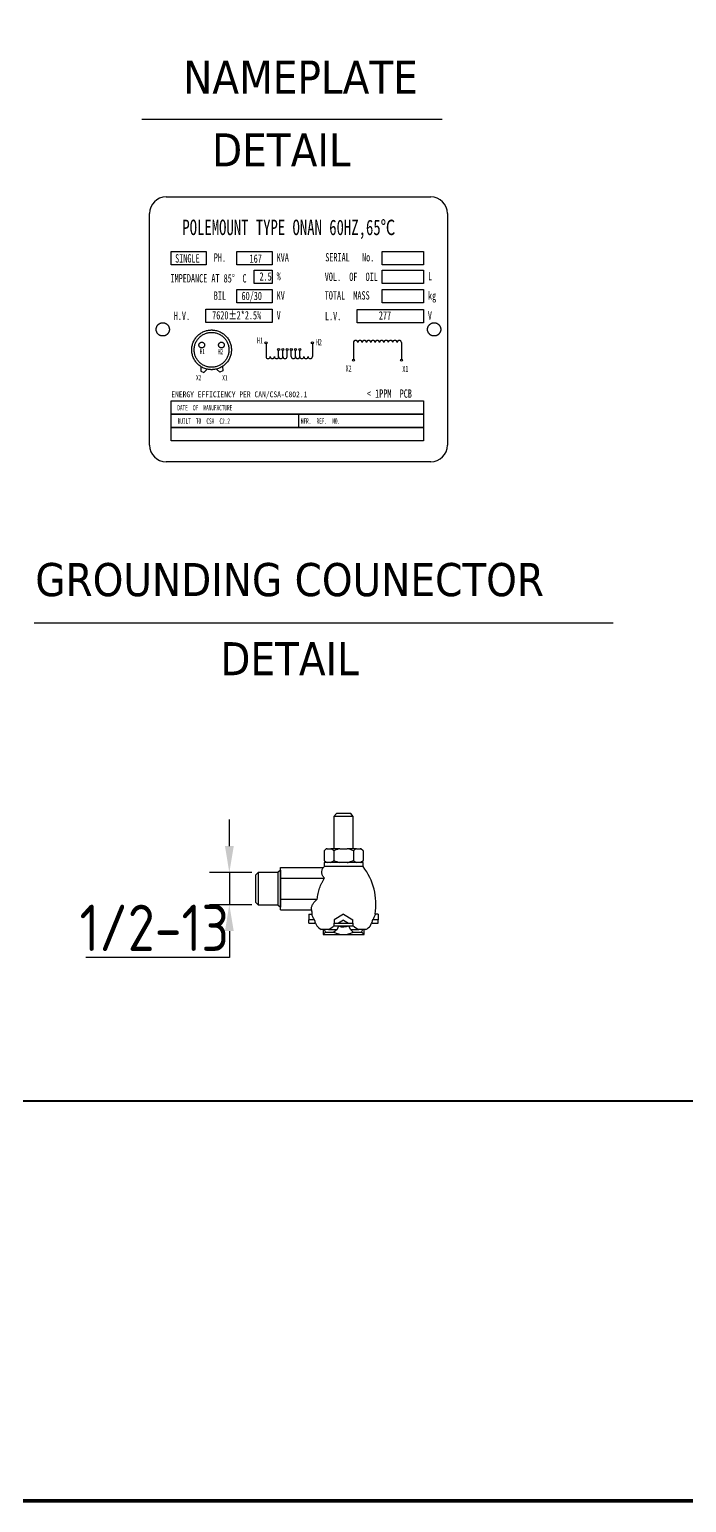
# Model space of a CAD drawing. Header units: millimetres. Extents: x 118006 to 124636, y -130611 to -125922.
# Drawn here: x 119891 to 120884, y -130440 to -128216 of the extents above; entities that cross this region are included whole.
import ezdxf

# ---------------------------------------------------------------- set-up
doc = ezdxf.new("R2010")
doc.units = ezdxf.units.MM
doc.header["$LTSCALE"] = 13
doc.linetypes.add('CENTER', pattern=[50.8, 31.75, -6.35, 6.35, -6.35])
doc.linetypes.add('HIDDEN', pattern=[9.525, 6.35, -3.175])
doc.layers.get('0').update_dxf_attribs({"color": 1, "linetype": 'CENTER'})
for name, color, linetype in [('1', 4, 'Continuous'), ('2', 3, 'Continuous'), ('4', 2, 'HIDDEN'), ('几何体', 7, 'Continuous')]:
    doc.layers.add(name, color=color, linetype=linetype)
doc.layers.add('标注、文本', color=3, linetype='Continuous', lineweight=25)
doc.layers.add('铁心', color=3, linetype='Continuous', lineweight=0)
doc.styles.add('11', font='')
doc.styles.add('chinese', font='simhei.ttf')
doc.styles.get("Standard").update_dxf_attribs({"font": 'gbenor.shx', "bigfont": 'gbcbig.shx'})
doc.styles.add('Tahoma$001', font='tahoma.ttf', dxfattribs={"height": 2.159784})
doc.styles.add('仿宋体', font='STFANGSO.TTF')
doc.styles.get('11').set_extended_font_data('FangSong_GB2312')
doc.dimstyles.new('1-15', dxfattribs={"dimscale": 20, "dimtxt": 3.5, "dimasz": 2, "dimexe": 1.5, "dimexo": 0.5, "dimgap": 0.5, "dimtad": 1, "dimtoh": 1, "dimdec": 1, "dimdsep": 46, "dimtxsty": 'Standard', "dimcen": 2.5, "dimclrd": 3, "dimclre": 3, "dimclrt": 3, "dimadec": 0, "dimazin": 2, "dimtfac": 1, "dimtdec": 1, "dimtmove": 0, "dimatfit": 2, "dimfxl": 1, "dimarcsym": 0})

# ---------------------------------------------------------------- blocks, each defined once
blk = doc.blocks.new('*D38')
at = {"layer": 'Defpoints', "color": 0, "transparency": 16777216}
for p in [(120237.3, -129488.8), (120193.5, -129537.2), (120237.3, -129537.2)]:
    blk.add_point(p, dxfattribs=at)
at = {"layer": '标注、文本', "color": 3, "lineweight": -2, "transparency": 16777216}
for p, q in [((120193.5, -129448.8), (120193.5, -129408.8)), ((120227.3, -129488.8), (120163.5, -129488.8)), ((120193.5, -129488.8), (120193.5, -129537.2)), ((120227.3, -129537.2), (120163.5, -129537.2)), ((120193.5, -129577.2), (120193.5, -129617.2)), ((120193.5, -129617.2), (119976.9, -129617.2))]:
    blk.add_line(p, q, dxfattribs=at)
at = {"layer": '标注、文本', "color": 3, "transparency": 16777216}
for points in [[(120186.9, -129448.8), (120200.2, -129448.8), (120193.5, -129488.8)], [(120186.9, -129577.2), (120200.2, -129577.2), (120193.5, -129537.2)]]:
    blk.add_solid(points, dxfattribs=at)
at = {"layer": '标注、文本', "color": 3, "transparency": 16777216, "insert": (120080.2, -129572.2), "char_height": 70, "width": 108.503, "attachment_point": 5}
blk.add_mtext('1/2-13', dxfattribs=at)

msp = doc.modelspace()

# ---------------------------------------------------------------- linework, layer by layer
for p, q in [((120150.49, -128724.57), (120150.44, -128731.5)), ((120183.34, -128724.29), (120183.51, -128731.21)), ((120150.44, -128731.5), (120155.08, -128733.42)), ((120159.97, -128728.57), (120155.08, -128733.42)), ((120173.93, -128728.45), (120178.91, -128733.21)), ((120183.51, -128731.21), (120178.91, -128733.21)), ((120297.93, -128796.56), (120297.93, -128816.66))]:
    msp.add_line(p, q)
for points in [[(120105.51, -128550.81), (120158.69, -128550.81), (120158.69, -128570.91), (120105.51, -128570.91)], [(120205.04, -128550.81), (120258.22, -128550.81), (120258.22, -128570.91), (120205.04, -128570.91)], [(120424.44, -128550.81), (120486.98, -128550.81), (120486.98, -128570.91), (120424.44, -128570.91)], [(120230.97, -128579.02), (120258.22, -128579.02), (120258.22, -128599.12), (120230.97, -128599.12)], [(120424.64, -128579.02), (120486.98, -128579.02), (120486.98, -128599.12), (120424.64, -128599.12)], [(120205.04, -128608.41), (120258.22, -128608.41), (120258.22, -128628.51), (120205.04, -128628.51)], [(120424.64, -128608.41), (120486.98, -128608.41), (120486.98, -128628.51), (120424.64, -128628.51)], [(120158.2, -128637.99), (120258.22, -128637.99), (120258.22, -128658.09), (120158.2, -128658.09)], [(120386.67, -128638.32), (120486.69, -128638.32), (120486.69, -128658.42), (120386.67, -128658.42)], [(120105.51, -128776.46), (120486.98, -128776.46), (120486.98, -128796.56), (120105.51, -128796.56)], [(120105.51, -128796.56), (120486.98, -128796.56), (120486.98, -128816.66), (120105.51, -128816.66)], [(120105.51, -128816.66), (120486.98, -128816.66), (120486.98, -128836.76), (120105.51, -128836.76)]]:
    msp.add_lwpolyline(points, close=True)
for centre, radius in [((120166.7, -128699.37), 29.97), ((120166.7, -128699.37), 26.29), ((120151.86, -128692.16), 4.31), ((120181.54, -128692.16), 4.31)]:
    msp.add_circle(centre, radius)
at = {"layer": '1'}
for p, q in [((120097.93, -128468.48), (120497.93, -128468.48)), ((120072.93, -128843.48), (120072.93, -128493.48)), ((120522.93, -128493.48), (120522.93, -128843.48)), ((120497.93, -128868.48), (120097.93, -128868.48))]:
    msp.add_line(p, q, dxfattribs=at)
at = {"layer": '1', "color": 0, "lineweight": 40}
msp.add_line((118416.24, -129833.38), (124478.52, -129833.38), dxfattribs=at)
at = {"layer": '1', "color": 0, "lineweight": 40, "const_width": 5.53}
msp.add_lwpolyline([(118416.24, -130437.24), (124478.52, -130437.24), (124478.52, -126079.97), (118416.24, -126079.97), (118416.24, -130437.24)], dxfattribs=at)
at = {"layer": '1'}
for centre, start, end in [((120097.93, -128493.48), 90, 180), ((120497.93, -128493.48), 0, 90), ((120097.93, -128843.48), 180, 270), ((120497.93, -128843.48), 270, 0)]:
    msp.add_arc(centre, 25, start, end, dxfattribs=at)
at = {"layer": '2'}
for p, q in [((120248.92, -128690.4), (120248.92, -128709.53)), ((120318.96, -128690.4), (120318.96, -128709.53))]:
    msp.add_line(p, q, dxfattribs=at)
for points in [[(120381.1, -128688.42), (120381.1, -128713.29)], [(120453.6, -128688.42), (120453.6, -128713.29)]]:
    msp.add_lwpolyline(points, dxfattribs=at)
for centre, radius in [((120248.92, -128688.85), 1.55), ((120268.02, -128698.83), 1.55), ((120274.39, -128698.83), 1.55), ((120280.76, -128698.83), 1.55), ((120287.12, -128698.83), 1.55), ((120293.49, -128698.83), 1.55), ((120299.86, -128698.83), 1.55), ((120318.96, -128688.85), 1.55), ((120381.05, -128714.93), 1.64), ((120453.55, -128714.93), 1.64)]:
    msp.add_circle(centre, radius, dxfattribs=at)
for centre in [(120252.1, -128709.53), (120258.47, -128709.53), (120264.84, -128709.53), (120271.21, -128709.53), (120277.57, -128709.53), (120290.31, -128709.53), (120296.68, -128709.53), (120303.04, -128709.53), (120309.41, -128709.53), (120315.78, -128709.53)]:
    msp.add_arc(centre, 3.18, 180, 0, dxfattribs=at)
for points in [[(120387.67, -128688.37), (120387.67, -128686.53), (120386.17, -128685.04), (120384.33, -128685.04), (120382.49, -128685.04), (120381, -128686.53), (120381, -128688.37)], [(120394.23, -128688.37), (120394.23, -128686.53), (120392.74, -128685.04), (120390.89, -128685.04), (120389.05, -128685.04), (120387.56, -128686.53), (120387.56, -128688.37)], [(120400.79, -128688.37), (120400.79, -128686.53), (120399.3, -128685.04), (120397.46, -128685.04), (120395.61, -128685.04), (120394.12, -128686.53), (120394.12, -128688.37)], [(120407.35, -128688.37), (120407.35, -128686.53), (120405.86, -128685.04), (120404.02, -128685.04), (120402.18, -128685.04), (120400.68, -128686.53), (120400.68, -128688.37)], [(120414.02, -128688.37), (120414.02, -128686.53), (120412.53, -128685.04), (120410.69, -128685.04), (120408.84, -128685.04), (120407.35, -128686.53), (120407.35, -128688.37)], [(120420.58, -128688.37), (120420.58, -128686.53), (120419.09, -128685.04), (120417.25, -128685.04), (120415.41, -128685.04), (120413.91, -128686.53), (120413.91, -128688.37)], [(120427.14, -128688.37), (120427.14, -128686.53), (120425.65, -128685.04), (120423.81, -128685.04), (120421.97, -128685.04), (120420.47, -128686.53), (120420.47, -128688.37)], [(120433.81, -128688.37), (120433.81, -128686.53), (120432.32, -128685.04), (120430.48, -128685.04), (120428.63, -128685.04), (120427.14, -128686.53), (120427.14, -128688.37)], [(120440.37, -128688.37), (120440.37, -128686.53), (120438.88, -128685.04), (120437.04, -128685.04), (120435.2, -128685.04), (120433.7, -128686.53), (120433.7, -128688.37)], [(120446.93, -128688.37), (120446.93, -128686.53), (120445.44, -128685.04), (120443.6, -128685.04), (120441.76, -128685.04), (120440.27, -128686.53), (120440.27, -128688.37)], [(120453.6, -128688.37), (120453.6, -128686.53), (120452.11, -128685.04), (120450.27, -128685.04), (120448.43, -128685.04), (120446.93, -128686.53), (120446.93, -128688.37)]]:
    msp.add_open_spline(points, degree=3, knots=[0, 0, 0, 0, 1, 1, 1, 2, 2, 2, 2], dxfattribs=at)
at = {"layer": '4', "color": 0}
for centre in [(120092.93, -128668.48), (120502.93, -128668.48)]:
    msp.add_circle(centre, 10, dxfattribs=at)
at = {"layer": '几何体'}
for p, q in [((120355.2, -129399.54), (120351.52, -129403.96)), ((120351.52, -129403.96), (120351.52, -129452.68)), ((120366.08, -129403.96), (120351.52, -129403.96)), ((120366.08, -129399.54), (120355.2, -129399.54)), ((120376.96, -129399.54), (120366.08, -129399.54)), ((120380.64, -129403.96), (120366.08, -129403.96)), ((120380.64, -129403.96), (120376.96, -129399.54)), ((120380.64, -129452.68), (120380.64, -129403.96)), ((120339.88, -129452.68), (120336.53, -129456.03)), ((120336.53, -129456.03), (120336.53, -129470.27)), ((120341.11, -129452.68), (120339.88, -129452.68)), ((120341.11, -129452.68), (120346.73, -129452.68)), ((120360.46, -129452.68), (120346.73, -129452.68)), ((120351.31, -129456.03), (120351.31, -129470.27)), ((120360.46, -129452.68), (120371.7, -129452.68)), ((120385.43, -129452.68), (120371.7, -129452.68)), ((120380.85, -129456.03), (120380.85, -129470.27)), ((120385.43, -129452.68), (120391.05, -129452.68)), ((120392.28, -129452.68), (120391.05, -129452.68)), ((120395.63, -129456.03), (120392.28, -129452.68)), ((120395.63, -129456.03), (120395.63, -129470.27)), ((120270.74, -129480.95), (120335.66, -129480.95)), ((120270.74, -129488.96), (120270.74, -129480.95)), ((120336.53, -129470.27), (120339.88, -129473.61)), ((120336.53, -129473.61), (120336.53, -129479.8)), ((120366.08, -129473.61), (120336.53, -129473.61)), ((120366.08, -129479.8), (120336.53, -129479.8)), ((120395.63, -129473.61), (120366.08, -129473.61)), ((120395.63, -129479.8), (120366.08, -129479.8)), ((120392.28, -129473.61), (120395.63, -129470.27)), ((120395.63, -129479.8), (120395.63, -129473.61)), ((120237.27, -129488.79), (120233.25, -129492.56)), ((120233.25, -129492.56), (120233.25, -129533.45)), ((120266.96, -129488.79), (120237.27, -129488.79)), ((120237.27, -129488.79), (120237.27, -129537.22)), ((120270.74, -129485.25), (120266.96, -129488.79)), ((120266.96, -129488.79), (120266.96, -129537.22)), ((120270.74, -129485.25), (120270.74, -129485.25)), ((120270.74, -129485.25), (120270.74, -129540.76)), ((120270.74, -129496.98), (120270.74, -129488.96)), ((120270.74, -129513), (120270.74, -129496.98)), ((120270.74, -129496.98), (120337.25, -129496.98)), ((120270.74, -129529.03), (120270.74, -129513)), ((120233.25, -129533.45), (120237.27, -129537.22)), ((120237.27, -129537.22), (120266.96, -129537.22)), ((120266.96, -129537.22), (120270.74, -129540.76)), ((120270.74, -129529.03), (120326.22, -129529.03)), ((120270.74, -129537.04), (120270.74, -129529.03)), ((120270.74, -129545.06), (120270.74, -129537.04)), ((120270.74, -129540.76), (120270.74, -129540.76)), ((120270.74, -129545.06), (120317.57, -129545.06)), ((120313.75, -129551.32), (120318.34, -129551.32)), ((120313.75, -129551.32), (120313.75, -129559.94)), ((120322.31, -129559.94), (120313.75, -129559.94)), ((120313.75, -129564.94), (120313.75, -129559.94)), ((120313.75, -129564.94), (120323.83, -129564.94)), ((120324.55, -129567.03), (120324.75, -129567.03)), ((120351.72, -129569.08), (120380.44, -129569.08)), ((120366.08, -129551.32), (120352.08, -129559.94)), ((120352.08, -129559.94), (120352.08, -129564.94)), ((120352.08, -129564.94), (120358.55, -129564.94)), ((120358.58, -129569.36), (120356.27, -129574.91)), ((120366.08, -129560.65), (120358.55, -129564.94)), ((120358.55, -129564.94), (120373.61, -129564.94)), ((120366.08, -129551.32), (120380.08, -129559.94)), ((120366.08, -129560.65), (120373.61, -129564.94)), ((120373.61, -129564.94), (120380.08, -129564.94)), ((120376.41, -129574.91), (120374.2, -129569.08)), ((120380.08, -129564.94), (120380.08, -129559.94)), ((120407.41, -129567.03), (120407.6, -129567.03)), ((120408.33, -129564.94), (120418.41, -129564.94)), ((120418.41, -129559.94), (120409.84, -129559.94)), ((120418.41, -129551.32), (120413.81, -129551.32)), ((120418.41, -129551.32), (120418.41, -129559.94)), ((120418.41, -129564.94), (120418.41, -129559.94)), ((120343.15, -129574.91), (120332.45, -129574.91)), ((120335.14, -129574.91), (120335.14, -129582.26)), ((120338.79, -129578.62), (120335.14, -129582.26)), ((120335.14, -129582.26), (120397.02, -129582.26)), ((120338.79, -129578.62), (120351.52, -129578.62)), ((120343.15, -129574.91), (120356.27, -129574.91)), ((120356.27, -129574.91), (120351.52, -129578.62)), ((120376.41, -129574.91), (120389.01, -129574.91)), ((120380.64, -129578.62), (120376.41, -129574.91)), ((120380.64, -129578.62), (120393.37, -129578.62)), ((120399.71, -129574.91), (120389.01, -129574.91)), ((120397.02, -129582.26), (120393.37, -129578.62)), ((120397.02, -129582.26), (120397.02, -129574.91))]:
    msp.add_line(p, q, dxfattribs=at)
for centre, radius, start, end in [((120410.56, -129536.69), 93.37, 142.4527, 143.34611), ((120321.6, -129536.69), 93.37, 350.98374, 37.5473), ((120410.56, -129536.69), 93.37, 185.13721, 189.01667), ((120366.08, -129551.32), 19.53, 247.41306, 294.57036), ((120366.08, -129551.32), 30.94, 241.91535, 298.08465)]:
    msp.add_arc(centre, radius, start, end, dxfattribs=at)
for start_param, end_param in [(0.3403523, 0.4901697), (2.651423, 2.8012403)]:
    msp.add_ellipse((120366.08, -129565.88), major_axis=(-30.94, 0), ratio=0.8743275, start_param=start_param, end_param=end_param, dxfattribs=at)
for points, knots in [([(120341.11, -129452.68), (120340.32, -129453.02), (120339.53, -129453.5), (120338.01, -129454.64), (120337.26, -129455.3), (120336.53, -129456.03)], [0, 0, 0, 0, 0.5, 0.5, 1, 1, 1, 1]), ([(120360.46, -129452.68), (120358.88, -129453.02), (120357.3, -129453.5), (120354.25, -129454.64), (120352.77, -129455.3), (120351.31, -129456.03)], [0, 0, 0, 0, 0.5, 0.5, 1, 1, 1, 1]), ([(120385.43, -129452.68), (120384.64, -129453.02), (120383.85, -129453.5), (120382.33, -129454.64), (120381.58, -129455.3), (120380.85, -129456.03)], [0, 0, 0, 0, 0.5, 0.5, 1, 1, 1, 1]), ([(120337.25, -129496.98), (120335.99, -129495.74), (120335.04, -129494.46), (120334.01, -129492.48), (120333.74, -129491.81), (120333.32, -129490.45), (120333.19, -129489.75), (120333, -129487.69), (120333.14, -129486.32), (120333.78, -129484.28), (120334.06, -129483.6), (120334.76, -129482.26), (120335.17, -129481.6), (120335.66, -129480.95)], [0, 0, 0, 0, 0.25, 0.25, 0.375, 0.375, 0.5, 0.5, 0.75, 0.75, 0.875, 0.875, 1, 1, 1, 1]), ([(120346.73, -129473.61), (120347.52, -129473.27), (120348.31, -129472.8), (120349.83, -129471.66), (120350.58, -129471), (120351.31, -129470.27)], [0, 0, 0, 0, 0.5, 0.5, 1, 1, 1, 1]), ([(120371.7, -129473.61), (120373.28, -129473.27), (120374.86, -129472.8), (120377.91, -129471.66), (120379.39, -129471), (120380.85, -129470.27)], [0, 0, 0, 0, 0.5, 0.5, 1, 1, 1, 1]), ([(120391.05, -129473.61), (120391.84, -129473.27), (120392.63, -129472.8), (120394.15, -129471.66), (120394.9, -129471), (120395.63, -129470.27)], [0, 0, 0, 0, 0.5, 0.5, 1, 1, 1, 1]), ([(120326.22, -129529.03), (120326.36, -129527.6), (120326.55, -129526.17), (120326.99, -129523.35), (120327.25, -129521.95), (120328.15, -129517.79), (120328.91, -129515.05), (120330.73, -129509.69), (120331.8, -129507.05), (120333.67, -129503.17), (120334.33, -129501.89), (120335.73, -129499.39), (120336.47, -129498.17), (120337.25, -129496.98)], [0, 0, 0, 0, 0.125, 0.125, 0.25, 0.25, 0.5, 0.5, 0.75, 0.75, 0.875, 0.875, 1, 1, 1, 1]), ([(120317.57, -129545.06), (120317.44, -129543.64), (120317.53, -129542.24), (120318.13, -129539.46), (120318.64, -129538.08), (120319.74, -129536.04), (120320.16, -129535.36), (120321.1, -129534.03), (120321.62, -129533.38), (120323.33, -129531.45), (120324.67, -129530.22), (120326.22, -129529.03)], [0, 0, 0, 0, 0.25, 0.25, 0.5, 0.5, 0.625, 0.625, 0.75, 0.75, 1, 1, 1, 1]), ([(120322.31, -129559.94), (120321.22, -129558.55), (120320.35, -129557.15), (120319.03, -129554.27), (120318.58, -129552.81), (120318.34, -129551.32)], [0, 0, 0, 0, 0.5, 0.5, 1, 1, 1, 1]), ([(120413.81, -129551.32), (120413.58, -129552.81), (120413.13, -129554.27), (120411.8, -129557.15), (120410.93, -129558.55), (120409.84, -129559.94)], [0, 0, 0, 0, 0.5, 0.5, 1, 1, 1, 1])]:
    msp.add_open_spline(points, degree=3, knots=knots, dxfattribs=at)
for points in [[(120351.31, -129456.03), (120349.83, -129454.56), (120348.32, -129453.37), (120346.73, -129452.68)], [(120380.85, -129456.03), (120377.91, -129454.56), (120374.88, -129453.37), (120371.7, -129452.68)], [(120395.63, -129456.03), (120394.15, -129454.56), (120392.64, -129453.37), (120391.05, -129452.68)], [(120336.53, -129470.27), (120338, -129471.74), (120339.52, -129472.93), (120341.11, -129473.61)], [(120351.31, -129470.27), (120354.25, -129471.74), (120357.28, -129472.93), (120360.46, -129473.61)], [(120380.85, -129470.27), (120382.33, -129471.74), (120383.84, -129472.93), (120385.43, -129473.61)], [(120323.83, -129564.94), (120323.27, -129563.29), (120322.77, -129561.62), (120322.31, -129559.94)], [(120323.83, -129564.94), (120324.06, -129565.64), (120324.3, -129566.34), (120324.55, -129567.03)], [(120324.75, -129567.03), (120325.02, -129567.77), (120325.29, -129568.5), (120325.58, -129569.22)], [(120325.58, -129569.22), (120327.47, -129571.27), (120329.75, -129573.17), (120332.45, -129574.91)], [(120343.15, -129574.91), (120345.87, -129573.06), (120348.85, -129571.03), (120352.08, -129568.84)], [(120352.08, -129568.84), (120352.08, -129567.55), (120352.08, -129566.25), (120352.08, -129564.94)], [(120380.08, -129564.94), (120380.08, -129566.25), (120380.08, -129567.55), (120380.08, -129568.84)], [(120380.08, -129568.84), (120383.3, -129571.03), (120386.29, -129573.06), (120389.01, -129574.91)], [(120399.71, -129574.91), (120402.41, -129573.17), (120404.69, -129571.27), (120406.58, -129569.22)], [(120406.58, -129569.22), (120406.87, -129568.5), (120407.14, -129567.77), (120407.41, -129567.03)], [(120407.6, -129567.03), (120407.86, -129566.34), (120408.1, -129565.64), (120408.33, -129564.94)], [(120409.84, -129559.94), (120409.39, -129561.62), (120408.88, -129563.29), (120408.33, -129564.94)]]:
    msp.add_open_spline(points, degree=3, dxfattribs=at)
at = {"layer": '标注、文本'}
for p, q in [((120061.52, -128351.24), (120515.19, -128351.24)), ((120268.02, -128709.53), (120268.02, -128700.38)), ((120274.39, -128709.53), (120274.39, -128700.38)), ((120280.76, -128709.53), (120280.76, -128700.38)), ((120287.12, -128709.53), (120287.12, -128700.38)), ((120293.49, -128709.53), (120293.49, -128700.38)), ((120299.86, -128709.53), (120299.86, -128700.38)), ((119898.69, -129111.63), (120773.36, -129111.63))]:
    msp.add_line(p, q, dxfattribs=at)

# ---------------------------------------------------------------- texts
at = {"layer": '2'}
for s, height, style, width, p in [('SINGLE', 12.6, '仿宋体', 0.6, (120111.59, -128567.57)), ('PH.', 12.6, '仿宋体', 0.6, (120170, -128566.26)), ('167', 12.6, '仿宋体', 0.6, (120224.1, -128567.81)), ('KVA', 12.6, '仿宋体', 0.6, (120264.95, -128566.26)), ('SERIAL   No.', 12.6, '仿宋体', 0.6, (120338.44, -128565.85)), ('IMPEDANCE AT 85%%D', 12.6, '仿宋体', 0.6, (120104.66, -128597.63)), ('C', 12.6, '仿宋体', 0.6, (120213.31, -128597.73)), ('2.5', 12.6, '仿宋体', 0.6, (120239.05, -128594.9)), ('%%%', 12.6, '仿宋体', 0.6, (120264.95, -128594.47)), ('VOL.  OF  OIL', 12.6, '仿宋体', 0.6, (120337.63, -128595.37)), ('L', 12.6, '仿宋体', 0.6, (120493.71, -128594.47)), ('BIL', 12.6, '仿宋体', 0.6, (120170, -128623.87)), ('60/30', 12.6, '仿宋体', 0.6, (120211.93, -128624.2)), ('KV', 12.6, '仿宋体', 0.6, (120264.95, -128623.87)), ('TOTAL  MASS', 12.6, '仿宋体', 0.6, (120337.64, -128623.46)), ('kg', 12.6, '仿宋体', 0.6, (120493.71, -128623.87)), ('H.V.', 12.6, '仿宋体', 0.6, (120109.47, -128654.32)), ('V', 12.6, '仿宋体', 0.6, (120264.95, -128653.45)), ('L.V.', 12.6, '仿宋体', 0.6, (120337.94, -128654.65)), ('V', 12.6, '仿宋体', 0.6, (120493.42, -128653.77)), ('H1', 9.257, '仿宋体', 0.6, (120235.42, -128689.81)), ('H1', 8.064, '仿宋体', 0.6, (120148.75, -128705.84)), ('H2', 8.064, '仿宋体', 0.6, (120176.24, -128706.02)), ('H2', 9.257, '仿宋体', 0.6, (120324.23, -128692.34)), ('X2', 9.257, '仿宋体', 0.6, (120369.23, -128732.12)), ('X1', 9.257, '仿宋体', 0.6, (120454.9, -128732.81)), ('X2', 8.064, '仿宋体', 0.6, (120143.24, -128745.49)), ('X1', 8.064, '仿宋体', 0.6, (120182.82, -128745.55)), ('ENERGY EFFICIENCY PER CAN/CSA-C802.1', 8.75, '11', 0.8, (120105.76, -128770.97)), ('< 1PPM  PCB', 12.6, '仿宋体', 0.6, (120401.42, -128771.73)), ('DATE  OF  MANUFACTURE', 8.064, '仿宋体', 0.6, (120114.96, -128790.87)), ('BUILT  TO  CSA  C2.2', 8.064, '仿宋体', 0.6, (120115.44, -128810.97)), ('MFR.  REF.  NO.    ', 8.064, '仿宋体', 0.6, (120301.6, -128810.97))]:
    msp.add_text(s, height=height, dxfattribs=dict(at, style=style, width=width)).set_placement(p)
at = {"layer": '2', "color": 3, "true_color": 0x00ff00, "style": '仿宋体', "width": 0.6}
for s, p in [('7620±2*2.5%%%', (120167.51, -128653.45)), ('277', (120419.38, -128653.77))]:
    msp.add_text(s, height=12.6, dxfattribs=at).set_placement(p)
at = {"layer": '4', "color": 2, "true_color": 0xffff00, "style": 'chinese', "width": 0.7}
msp.add_text('POLEMOUNT TYPE ONAN 60HZ,65℃', height=23.2987, dxfattribs=at).set_placement((120122.55, -128526.08))
at = {"layer": '铁心', "lineweight": 13, "style": 'Tahoma$001'}
for s, p in [('NAMEPLATE', (120123.71, -128312.5)), ('DETAIL', (120167.48, -128422.43)), ('GROUNDING COUNECTOR', (119900.33, -129071.29)), ('DETAIL', (120179.92, -129190.79))]:
    msp.add_text(s, height=50, dxfattribs=at).set_placement(p)

# ---------------------------------------------------------------- dimensions: what is measured, and where the dimension line sits
at = {"layer": '标注、文本'}
dim = msp.add_aligned_dim(p1=(120237.27, -129488.79), p2=(120237.27, -129537.22), distance=-43.75, text='1/2-13', dimstyle='1-15', dxfattribs=at)
dim.commit()
dim.dimension.update_dxf_attribs({"geometry": '*D38', "text_midpoint": (120080.23, -129572.22)})

doc.saveas('drawing.dxf')
